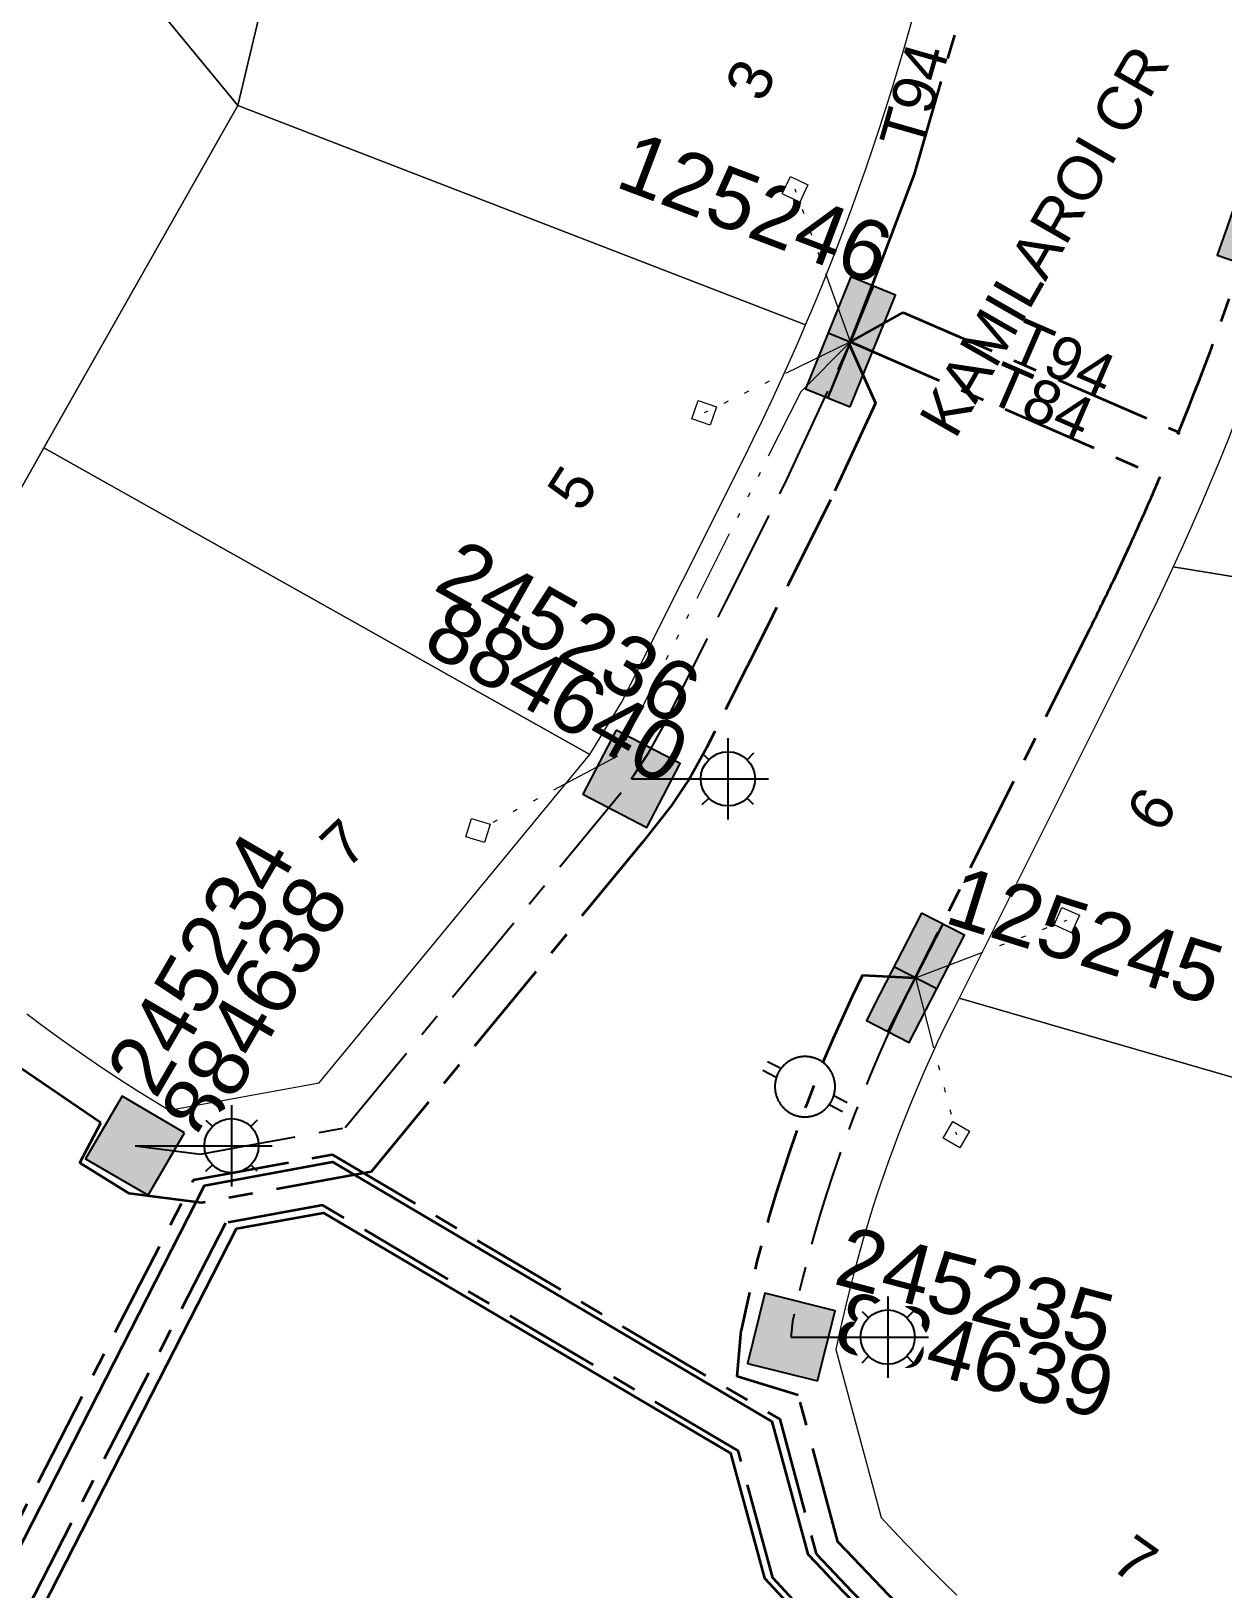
# Model space of a CAD drawing. Header units: metres. Extents: x 264899 to 270320, y 6185871 to 6191197.
# Drawn here: x 268369.4 to 268418.8, y 6186679.7 to 6186744.3 of the extents above; entities that cross this region are included whole.
import ezdxf
from ezdxf.enums import TextEntityAlignment as Align

# ---------------------------------------------------------------- set-up
doc = ezdxf.new("R2010")
doc.units = ezdxf.units.M
doc.linetypes.add('Cable Exist UG', pattern=[7, 4, -1, 1, -1])
doc.linetypes.add('PHANTOMX2', pattern=[6.6, 3, -0.75, 0.2, -0.75, 0.2, -0.75, 0.2, -0.75])
doc.layers.get('0').update_dxf_attribs({"color": 6})
for name, color, linetype, lineweight in [('_User_HV_Exist', 1, 'Continuous', 35), ('_User_LV_Exist', 5, 'Continuous', 35), ('Cadastre Land Parcels_SP_EXT', 118, 'Continuous', 15), ('Cadastre Roads_SP_EXT', 218, 'Continuous', 15), ('Mains_HV_EXT', 13, 'Continuous', 25), ('Mains_LV_EXT', 163, 'Continuous', 25), ('Mains_LV_SL_EXT', 135, 'Continuous', 25), ('Services_SP_EXT', 42, 'PHANTOMX2', 20)]:
    doc.layers.add(name, color=color, linetype=linetype, lineweight=lineweight)
for name, color, linetype in [('Equip_LV_EXT', 7, 'Continuous'), ('Equip_SP_SL_EXT', 7, 'Continuous'), ('SupportsUG_SP_LV_EXT', 7, 'Continuous'), ('SupportsUG_SP_LV_SL_EXT', 7, 'Continuous')]:
    doc.layers.add(name, color=color, linetype=linetype)
doc.layers.get('0').freeze()
doc.styles.add('COLUMN_LABEL', font='arial.ttf', dxfattribs={"height": 2})
doc.styles.add('iecARIAL', font='arial.ttf', dxfattribs={"height": 2})
doc.styles.add('POLE_LABEL', font='arial.ttf', dxfattribs={"height": 2})
doc.styles.add('SL_LABEL', font='arial.ttf', dxfattribs={"height": 2})
doc.styles.get("Standard").update_dxf_attribs({"font": 'arial.ttf'})
doc.linetypes.add('Cable E UG', pattern='A,5,-0.1,["E",Standard,S=1.5,R=0,X=0,Y=-0.75],-1.45', length=6.55)

# ---------------------------------------------------------------- blocks, each defined once
blk = doc.blocks.new('COLUMN_EXT')
blk.add_hatch(color=256).paths.add_polyline_path([(1.5, -1.5), (1.5, 1.5), (-1.5, 1.5), (-1.5, -1.5)])
blk.add_lwpolyline([(1.5, 1.5), (-1.5, 1.5), (-1.5, -1.5), (1.5, -1.5)], close=True)
at = {"flags": 9}
for tag, p in [('NOTES', (-1.813, 2)), ('STREETNAME', (-1.813, 1.6)), ('LOCATION', (-1.813, 1.4)), ('SUBURB', (-1.813, 1.8)), ('LEGEND', (-1.813, 1.2)), ('OWNED_BY', (-1.813, 0.6)), ('USAGE', (-1.813, 1)), ('STATE', (-1.813, 0.8)), ('COLUMN_TYPE', (-1.813, 0.4))]:
    blk.add_attdef(tag, text='', height=0.2, rotation=180, dxfattribs=at).set_placement(p, align=Align.MIDDLE_LEFT)
at = {"flags": 1}
blk.add_attdef('Z', (-1.813, 2.351), '', height=0.2, rotation=180, dxfattribs=at)
at = {"flags": 9}
for tag, style, p in [('STRUCTURE_PLANT_NUMBER', 'POLE_LABEL', (-1.813, -0.031)), ('STREET_CODE', 'COLUMN_LABEL', (-1.813, 0.2))]:
    blk.add_attdef(tag, text='', height=0.2, rotation=180, dxfattribs=dict(at, style=style)).set_placement(p, align=Align.MIDDLE_LEFT)
at = {"style": 'COLUMN_LABEL', "width": 0.9, "flags": 8}
blk.add_attdef('ASSET_NUM', text='', height=2, rotation=270, dxfattribs=at).set_placement((2, -4), align=Align.MIDDLE_LEFT)
blk = doc.blocks.new('PILLAR_EXT')
blk.add_hatch(color=256).paths.add_polyline_path([(-2.5, 1), (-2.5, -1), (2.5, -1), (2.5, 1)])
for p, q in [((0, 1), (0, -1)), ((-2.5, 0), (2.5, 0))]:
    blk.add_line(p, q)
at = {"ltscale": 10}
blk.add_line((2.5, 0), (-2.5, 0), dxfattribs=at)
blk.add_lwpolyline([(-2.5, -1), (-1.25, -1), (1.25, -1), (2.5, -1), (2.5, 1), (-2.5, 1)], close=True)
at = {"width": 0.9, "flags": 8}
blk.add_attdef('ASSET_NUM', text='', height=2, rotation=90, dxfattribs=at).set_placement((-2, 4), align=Align.MIDDLE_LEFT)
for tag, p, flags in [('OWNED_BY', (0, -0.2), 9), ('STATE', (0, -0.4), 9), ('SUPPORT_TYPE', (0, -0.6), 9), ('USAGE', (0, -0.8), 9), ('LEGEND', (0, -1), 9), ('LOCATION', (0, -1.2), 9), ('NOTES', (0, -1.4), 9), ('STREETNAME', (0, -1.8), 9), ('SUBURB', (0, -2), 1), ('PARENT', (0, -1.6), 9)]:
    blk.add_attdef(tag, p, '', height=0.2, dxfattribs=dict(flags=flags))
blk = doc.blocks.new('SL_LANTERN_EXT')
at = {"flags": 9}
for tag, p in [('LRATECODE', (-7.4, 0)), ('LOUTREACHVOCAB', (-7.2, 0)), ('LOUTREACH', (-7, 0)), ('LANTNUMBER', (-6.6, 0)), ('LNEW', (-6.4, 0)), ('LMASTVOCAB', (-6.2, 0)), ('LMAST', (-6, 0)), ('LLAMPVOCAB', (-5.8, 0)), ('LLAMP', (-5.6, 0)), ('LEXIST', (-5.4, 0)), ('LCHARGE3PERCENT', (-5.2, 0)), ('LCHARGE3', (-5, 0)), ('LCHARGE2PERCENT', (-4.8, 0)), ('LCHARGE2', (-4.6, 0)), ('LCHARGE1PERCENT', (-4.4, 0)), ('LCHARGE1', (-4.2, 0)), ('LCATEGORY', (-4, 0)), ('LBRACKETVOCAB', (-3.8, 0)), ('LBRACKET', (-3.6, 0)), ('LKINGHEIGHT', (-3.4, 0)), ('CREPLACE', (-3.2, 0)), ('CREMOVE', (-3, 0)), ('CNUMBER', (-2.8, 0)), ('CNEW', (-2.6, 0)), ('CEXIST', (-2.4, 0)), ('USAGE', (-2.2, 0)), ('STATE', (-2, 0)), ('OWNED_BY', (-1.8, 0)), ('ORIENTATION', (-1.6, 0)), ('OPERATING_VOLTAGE', (-1.4, 0)), ('NO_PHASES', (-1.2, 0)), ('LANTERN_TYPE', (-1, 0)), ('LANTERN_PURPOSE', (-0.8, 0)), ('CONTROL_TYPE', (-0.6, 0)), ('CONSTRUCTED_VOLTAGE', (-0.4, 0))]:
    blk.add_attdef(tag, text='', height=0.001, rotation=270, dxfattribs=at).set_placement(p, align=Align.MIDDLE_LEFT)
at = {"style": 'SL_LABEL', "flags": 9}
blk.add_attdef('STREET_CODE', text='', height=0.001, rotation=270, dxfattribs=at).set_placement((0.001, 0), align=Align.MIDDLE_LEFT)
at = {"flags": 1}
blk.add_attdef('Z', (0, 0), '', height=0.001, rotation=270, dxfattribs=at)
at = {"width": 0.9}
blk.add_attdef('LNUMBER', text='', height=1, dxfattribs=at).set_placement((7, -1), align=Align.MIDDLE_LEFT)
at = {"flags": 9}
for tag, p in [('LREMOVE', (0, -7.6)), ('LREPLACE', (0, -7.8)), ('LTYPE', (0, -8)), ('LTYPEVOCAB', (0, -8.2)), ('LEGEND', (0, -8.4)), ('SUBURB', (0, -8.6)), ('STREETNAME', (0, -8.8)), ('LOCATION', (0, -9)), ('NOTES', (0, -9.2)), ('MAINTAINED_BY', (0, -9.863))]:
    blk.add_attdef(tag, text='', height=0.001, dxfattribs=at).set_placement(p, align=Align.MIDDLE_LEFT)
blk.add_attdef('OPERATED_BY', (0, -9.607), '', height=0.001, dxfattribs=at)
blk.add_wipeout([(5.688, 0), (5.061, -1.061), (4, -1.688), (2.939, -1.061), (2.313, 0), (2.939, 1.061), (4, 1.687), (5.061, 1.061)])
for p, q in [((4, 1.687), (4, 0)), ((2.939, 1.061), (3.205, 0.795)), ((5.061, 1.061), (4.795, 0.795)), ((0, 0), (4, 0)), ((4, 0), (5.688, 0)), ((4, 0), (4, -1.688)), ((2.939, -1.061), (3.205, -0.795)), ((5.061, -1.061), (4.795, -0.795))]:
    blk.add_line(p, q)
blk.add_circle((4, 0), 1.125)
blk = doc.blocks.new('CCP_EXT')
at = {"flags": 9}
for tag, p in [('OWNED_BY', (0, -1)), ('USAGE', (0, -1.2)), ('STATE', (0, -1.8)), ('LEGEND', (0, -1.4)), ('LIFE_SUPPORT', (0, -1.6)), ('NOTES', (0, -2))]:
    blk.add_attdef(tag, text='', height=0.2, dxfattribs=at).set_placement(p, align=Align.MIDDLE_LEFT)
blk.add_wipeout([(0, 0.566), (0.566, 0), (0, -0.566), (-0.566, 0)])
blk.add_lwpolyline([(-0.566, 0), (0, 0.566), (0.566, 0), (0, -0.566), (-0.566, 0)])
at = {"flags": 1}
blk.add_attdef('Z', (0, 0), '', height=0.2, dxfattribs=at)
at = {"flags": 9}
for tag, p in [('CCP_TYPE', (0, 0)), ('OPERATING_VOLTAGE', (0, -0.6)), ('CONSTRUCTED_VOLTAGE', (0, -0.2)), ('NO_PHASES', (0, -0.4)), ('ORIENTATION', (0, -0.8))]:
    blk.add_attdef(tag, text='', height=0.2, dxfattribs=at).set_placement(p, align=Align.MIDDLE_LEFT)
blk = doc.blocks.new('LV_UG_LINKS_OPEN_EXT')
at = {"layer": 'Equip_LV_EXT'}
for tag, height, flags, p in [('ACTUAL_STATUS', 0.167, 9, (3.167, -1.667)), ('CONSTRUCTED_VOLTAGE', 0.167, 9, (3.167, -1.833)), ('NO_PHASES', 0.167, 9, (3.167, -2)), ('OPERATING_VOLTAGE', 0.2, 9, (3, -2.6)), ('ORIENTATION', 0.2, 9, (3, -2.8)), ('STATE', 0.2, 9, (3, -3)), ('SWITCH_TYPE', 0.2, 9, (3, -3.2)), ('OWNED_BY', 0.2, 9, (3, -3.8)), ('USAGE', 0.2, 9, (3, -3.4)), ('NOTES', 0.2, 9, (3, -3.6)), ('TYPE', 0.2, 9, (3, -4.6)), ('OPERATED_BY', 0.2, 9, (3, -4)), ('MAINTAINED_BY', 0.2, 9, (3, -4.2)), ('NUMBER_OF_PHASES', 0.2, 9, (3, -4.4)), ('Z', 0.2, 1, (3, -4.8))]:
    blk.add_attdef(tag, text='', height=height, dxfattribs=dict(at, flags=flags)).set_placement(p, align=Align.MIDDLE_LEFT)
blk.add_wipeout([(4, 1.25), (3.969, 1.25), (3.939, 1.248), (3.908, 1.247), (3.877, 1.244), (3.847, 1.241), (3.817, 1.236), (3.786, 1.232), (3.756, 1.226), (3.726, 1.22), (3.696, 1.213), (3.667, 1.205), (3.637, 1.196), (3.608, 1.187), (3.579, 1.177), (3.55, 1.166), (3.522, 1.155), (3.493, 1.143), (3.466, 1.13), (3.438, 1.117), (3.411, 1.102), (3.384, 1.088), (3.357, 1.072), (3.331, 1.056), (3.306, 1.039), (3.28, 1.022), (3.255, 1.004), (3.231, 0.985), (3.207, 0.966), (3.184, 0.947), (3.161, 0.926), (3.138, 0.905), (3.116, 0.884), (3.095, 0.862), (3.074, 0.839), (3.053, 0.816), (3.034, 0.793), (3.015, 0.769), (2.996, 0.745), (2.978, 0.72), (2.961, 0.694), (2.944, 0.669), (2.928, 0.643), (2.912, 0.616), (2.898, 0.589), (2.883, 0.562), (2.87, 0.534), (2.857, 0.507), (2.845, 0.478), (2.834, 0.45), (2.823, 0.421), (2.813, 0.392), (2.804, 0.363), (2.795, 0.333), (2.787, 0.304), (2.78, 0.274), (2.774, 0.244), (2.768, 0.214), (2.764, 0.183), (2.759, 0.153), (2.756, 0.123), (2.753, 0.092), (2.752, 0.061), (2.75, 0.031), (2.75, 0), (2.75, -0.031), (2.752, -0.061), (2.753, -0.092), (2.756, -0.123), (2.759, -0.153), (2.764, -0.183), (2.768, -0.214), (2.774, -0.244), (2.78, -0.274), (2.787, -0.304), (2.795, -0.333), (2.804, -0.363), (2.813, -0.392), (2.823, -0.421), (2.834, -0.45), (2.845, -0.478), (2.857, -0.507), (2.87, -0.534), (2.883, -0.562), (2.898, -0.589), (2.912, -0.616), (2.928, -0.643), (2.944, -0.669), (2.961, -0.694), (2.978, -0.72), (2.996, -0.745), (3.015, -0.769), (3.034, -0.793), (3.053, -0.816), (3.074, -0.839), (3.095, -0.862), (3.116, -0.884), (3.138, -0.905), (3.161, -0.926), (3.184, -0.947), (3.207, -0.966), (3.231, -0.985), (3.255, -1.004), (3.28, -1.022), (3.306, -1.039), (3.331, -1.056), (3.357, -1.072), (3.384, -1.088), (3.411, -1.102), (3.438, -1.117), (3.466, -1.13), (3.493, -1.143), (3.522, -1.155), (3.55, -1.166), (3.579, -1.177), (3.608, -1.187), (3.637, -1.196), (3.667, -1.205), (3.696, -1.213), (3.726, -1.22), (3.756, -1.226), (3.786, -1.232), (3.817, -1.236), (3.847, -1.241), (3.877, -1.244), (3.908, -1.247), (3.939, -1.248), (3.969, -1.25), (4, -1.25), (4.031, -1.25), (4.061, -1.248), (4.092, -1.247), (4.123, -1.244), (4.153, -1.241), (4.183, -1.236), (4.214, -1.232), (4.244, -1.226), (4.274, -1.22), (4.304, -1.213), (4.333, -1.205), (4.363, -1.196), (4.392, -1.187), (4.421, -1.177), (4.45, -1.166), (4.478, -1.155), (4.507, -1.143), (4.534, -1.13), (4.562, -1.117), (4.589, -1.102), (4.616, -1.088), (4.643, -1.072), (4.669, -1.056), (4.694, -1.039), (4.72, -1.022), (4.745, -1.004), (4.769, -0.985), (4.793, -0.966), (4.816, -0.947), (4.839, -0.926), (4.862, -0.905), (4.884, -0.884), (4.905, -0.862), (4.926, -0.839), (4.947, -0.816), (4.966, -0.793), (4.985, -0.769), (5.004, -0.745), (5.022, -0.72), (5.039, -0.694), (5.056, -0.669), (5.072, -0.643), (5.088, -0.616), (5.102, -0.589), (5.117, -0.562), (5.13, -0.534), (5.143, -0.507), (5.155, -0.478), (5.166, -0.45), (5.177, -0.421), (5.187, -0.392), (5.196, -0.363), (5.205, -0.333), (5.213, -0.304), (5.22, -0.274), (5.226, -0.244), (5.232, -0.214), (5.236, -0.183), (5.241, -0.153), (5.244, -0.123), (5.247, -0.092), (5.248, -0.061), (5.25, -0.031), (5.25, 0), (5.25, 0.031), (5.248, 0.061), (5.247, 0.092), (5.244, 0.123), (5.241, 0.153), (5.236, 0.183), (5.232, 0.214), (5.226, 0.244), (5.22, 0.274), (5.213, 0.304), (5.205, 0.333), (5.196, 0.363), (5.187, 0.392), (5.177, 0.421), (5.166, 0.45), (5.155, 0.478), (5.143, 0.507), (5.13, 0.534), (5.117, 0.562), (5.102, 0.589), (5.088, 0.616), (5.072, 0.643), (5.056, 0.669), (5.039, 0.694), (5.022, 0.72), (5.004, 0.745), (4.985, 0.769), (4.966, 0.793), (4.947, 0.816), (4.926, 0.839), (4.905, 0.862), (4.884, 0.884), (4.862, 0.905), (4.839, 0.926), (4.816, 0.947), (4.793, 0.966), (4.769, 0.985), (4.745, 1.004), (4.72, 1.022), (4.694, 1.039), (4.669, 1.056), (4.643, 1.072), (4.616, 1.088), (4.589, 1.102), (4.562, 1.117), (4.534, 1.13), (4.507, 1.143), (4.478, 1.155), (4.45, 1.166), (4.421, 1.177), (4.392, 1.187), (4.363, 1.196), (4.333, 1.205), (4.304, 1.213), (4.274, 1.22), (4.244, 1.226), (4.214, 1.232), (4.183, 1.236), (4.153, 1.241), (4.123, 1.244), (4.092, 1.247), (4.061, 1.248), (4.031, 1.25)]).dxf.layer = 'Equip_LV_EXT'
for p, q in [((3.792, 1.863), (3.792, 1.232)), ((4.208, 1.863), (4.208, 1.232)), ((3.792, -1.232), (3.792, -1.863)), ((4.208, -1.232), (4.208, -1.863))]:
    blk.add_line(p, q, dxfattribs=at)
at = {"layer": 'Equip_LV_EXT', "flags": 128}
blk.add_lwpolyline([(4, 1.25), (3.969, 1.25), (3.939, 1.248), (3.908, 1.247), (3.877, 1.244), (3.847, 1.241), (3.817, 1.236), (3.786, 1.232), (3.756, 1.226), (3.726, 1.22), (3.696, 1.213), (3.667, 1.205), (3.637, 1.196), (3.608, 1.187), (3.579, 1.177), (3.55, 1.166), (3.522, 1.155), (3.493, 1.143), (3.466, 1.13), (3.438, 1.117), (3.411, 1.102), (3.384, 1.088), (3.357, 1.072), (3.331, 1.056), (3.306, 1.039), (3.28, 1.022), (3.255, 1.004), (3.231, 0.985), (3.207, 0.966), (3.184, 0.947), (3.161, 0.926), (3.138, 0.905), (3.116, 0.884), (3.095, 0.862), (3.074, 0.839), (3.053, 0.816), (3.034, 0.793), (3.015, 0.769), (2.996, 0.745), (2.978, 0.72), (2.961, 0.694), (2.944, 0.669), (2.928, 0.643), (2.912, 0.616), (2.898, 0.589), (2.883, 0.562), (2.87, 0.534), (2.857, 0.507), (2.845, 0.478), (2.834, 0.45), (2.823, 0.421), (2.813, 0.392), (2.804, 0.363), (2.795, 0.333), (2.787, 0.304), (2.78, 0.274), (2.774, 0.244), (2.768, 0.214), (2.764, 0.183), (2.759, 0.153), (2.756, 0.123), (2.753, 0.092), (2.752, 0.061), (2.75, 0.031), (2.75, 0), (2.75, -0.031), (2.752, -0.061), (2.753, -0.092), (2.756, -0.123), (2.759, -0.153), (2.764, -0.183), (2.768, -0.214), (2.774, -0.244), (2.78, -0.274), (2.787, -0.304), (2.795, -0.333), (2.804, -0.363), (2.813, -0.392), (2.823, -0.421), (2.834, -0.45), (2.845, -0.478), (2.857, -0.507), (2.87, -0.534), (2.883, -0.562), (2.898, -0.589), (2.912, -0.616), (2.928, -0.643), (2.944, -0.669), (2.961, -0.694), (2.978, -0.72), (2.996, -0.745), (3.015, -0.769), (3.034, -0.793), (3.053, -0.816), (3.074, -0.839), (3.095, -0.862), (3.116, -0.884), (3.138, -0.905), (3.161, -0.926), (3.184, -0.947), (3.207, -0.966), (3.231, -0.985), (3.255, -1.004), (3.28, -1.022), (3.306, -1.039), (3.331, -1.056), (3.357, -1.072), (3.384, -1.088), (3.411, -1.102), (3.438, -1.117), (3.466, -1.13), (3.493, -1.143), (3.522, -1.155), (3.55, -1.166), (3.579, -1.177), (3.608, -1.187), (3.637, -1.196), (3.667, -1.205), (3.696, -1.213), (3.726, -1.22), (3.756, -1.226), (3.786, -1.232), (3.817, -1.236), (3.847, -1.241), (3.877, -1.244), (3.908, -1.247), (3.939, -1.248), (3.969, -1.25), (4, -1.25), (4.031, -1.25), (4.061, -1.248), (4.092, -1.247), (4.123, -1.244), (4.153, -1.241), (4.183, -1.236), (4.214, -1.232), (4.244, -1.226), (4.274, -1.22), (4.304, -1.213), (4.333, -1.205), (4.363, -1.196), (4.392, -1.187), (4.421, -1.177), (4.45, -1.166), (4.478, -1.155), (4.507, -1.143), (4.534, -1.13), (4.562, -1.117), (4.589, -1.102), (4.616, -1.088), (4.643, -1.072), (4.669, -1.056), (4.694, -1.039), (4.72, -1.022), (4.745, -1.004), (4.769, -0.985), (4.793, -0.966), (4.816, -0.947), (4.839, -0.926), (4.862, -0.905), (4.884, -0.884), (4.905, -0.862), (4.926, -0.839), (4.947, -0.816), (4.966, -0.793), (4.985, -0.769), (5.004, -0.745), (5.022, -0.72), (5.039, -0.694), (5.056, -0.669), (5.072, -0.643), (5.088, -0.616), (5.102, -0.589), (5.117, -0.562), (5.13, -0.534), (5.143, -0.507), (5.155, -0.478), (5.166, -0.45), (5.177, -0.421), (5.187, -0.392), (5.196, -0.363), (5.205, -0.333), (5.213, -0.304), (5.22, -0.274), (5.226, -0.244), (5.232, -0.214), (5.236, -0.183), (5.241, -0.153), (5.244, -0.123), (5.247, -0.092), (5.248, -0.061), (5.25, -0.031), (5.25, 0), (5.25, 0.031), (5.248, 0.061), (5.247, 0.092), (5.244, 0.123), (5.241, 0.153), (5.236, 0.183), (5.232, 0.214), (5.226, 0.244), (5.22, 0.274), (5.213, 0.304), (5.205, 0.333), (5.196, 0.363), (5.187, 0.392), (5.177, 0.421), (5.166, 0.45), (5.155, 0.478), (5.143, 0.507), (5.13, 0.534), (5.117, 0.562), (5.102, 0.589), (5.088, 0.616), (5.072, 0.643), (5.056, 0.669), (5.039, 0.694), (5.022, 0.72), (5.004, 0.745), (4.985, 0.769), (4.966, 0.793), (4.947, 0.816), (4.926, 0.839), (4.905, 0.862), (4.884, 0.884), (4.862, 0.905), (4.839, 0.926), (4.816, 0.947), (4.793, 0.966), (4.769, 0.985), (4.745, 1.004), (4.72, 1.022), (4.694, 1.039), (4.669, 1.056), (4.643, 1.072), (4.616, 1.088), (4.589, 1.102), (4.562, 1.117), (4.534, 1.13), (4.507, 1.143), (4.478, 1.155), (4.45, 1.166), (4.421, 1.177), (4.392, 1.187), (4.363, 1.196), (4.333, 1.205), (4.304, 1.213), (4.274, 1.22), (4.244, 1.226), (4.214, 1.232), (4.183, 1.236), (4.153, 1.241), (4.123, 1.244), (4.092, 1.247), (4.061, 1.248), (4.031, 1.25)], close=True, dxfattribs=at)

msp = doc.modelspace()

# ---------------------------------------------------------------- linework, layer by layer
at = {"layer": '_User_LV_Exist', "linetype": 'Cable Exist UG'}
msp.add_lwpolyline([(268403.372, 6186731.375), (268404.758, 6186735.005), (268404.758, 6186735.005), (268406.025, 6186738.324), (268409.001, 6186748.632), (268409.209, 6186749.359)], dxfattribs=at)
msp.add_lwpolyline([(268403.372, 6186731.375), (268405.556, 6186732.6), (268405.556, 6186732.6), (268417.01, 6186727.619), (268416.948, 6186727.548), (268416.948, 6186727.548, 0.021555), (268420.327, 6186736.95)], format="xyb", dxfattribs=at)
at = {"layer": 'Cadastre Land Parcels_SP_EXT', "linetype": 'Continuous'}
for points in [[(268367.595, 6186753.744), (268377.951, 6186741.18), (268381.821, 6186757.414)], [(268369.193, 6186703.523), (268369.764, 6186703.095), (268370.34, 6186702.672), (268370.92, 6186702.257), (268371.505, 6186701.847), (268372.094, 6186701.444), (268372.688, 6186701.048), (268373.285, 6186700.658), (268373.888, 6186700.275), (268374.495, 6186699.898), (268375.105, 6186699.528), (268381.33, 6186700.656), (268381.33, 6186700.656), (268392.555, 6186714.269), (268369.911, 6186726.979), (268360.913, 6186711.02)], [(268431.085, 6186697.447), (268407.872, 6186704.166), (268407.569, 6186703.564), (268407.272, 6186702.96), (268406.983, 6186702.352), (268406.702, 6186701.74), (268406.427, 6186701.125), (268406.16, 6186700.506), (268405.9, 6186699.885), (268405.646, 6186699.261), (268405.401, 6186698.634), (268405.163, 6186698.003), (268404.933, 6186697.371), (268404.709, 6186696.735), (268404.494, 6186696.097), (268404.286, 6186695.456), (268404.086, 6186694.813), (268403.894, 6186694.168), (268403.709, 6186693.52), (268403.531, 6186692.87), (268403.362, 6186692.218), (268403.199, 6186691.565), (268403.046, 6186690.909), (268402.899, 6186690.252), (268402.76, 6186689.593), (268404.646, 6186682.631), (268405.154, 6186682.082), (268405.668, 6186681.536), (268406.187, 6186680.997), (268406.712, 6186680.462), (268407.241, 6186679.933), (268407.777, 6186679.409)]]:
    msp.add_lwpolyline(points, dxfattribs=at)
for points in [[(268401.843, 6186732.888), (268402.173, 6186733.688), (268402.496, 6186734.492), (268402.812, 6186735.298), (268403.12, 6186736.107), (268403.422, 6186736.919), (268403.717, 6186737.733), (268404.004, 6186738.55), (268404.285, 6186739.369), (268404.558, 6186740.191), (268404.824, 6186741.014), (268405.083, 6186741.84), (268405.335, 6186742.669), (268405.58, 6186743.499), (268405.817, 6186744.332), (268406.047, 6186745.168), (268406.27, 6186746.004), (268407.271, 6186749.821), (268381.821, 6186757.414), (268377.951, 6186741.18), (268401.507, 6186732.09), (268401.843, 6186732.888)], [(268369.911, 6186726.979), (268377.951, 6186741.18), (268367.595, 6186753.744), (268347.767, 6186724.922), (268356.246, 6186715.94), (268359.102, 6186712.914), (268359.703, 6186712.28), (268360.307, 6186711.648), (268360.913, 6186711.02), (268369.911, 6186726.979)], [(268393.874, 6186716.429), (268398.95, 6186726.567), (268399.336, 6186727.346), (268399.715, 6186728.129), (268400.087, 6186728.914), (268400.452, 6186729.703), (268400.811, 6186730.496), (268401.163, 6186731.291), (268401.507, 6186732.09), (268377.951, 6186741.18), (268369.911, 6186726.979), (268392.555, 6186714.269), (268393.874, 6186716.429)], [(268467.161, 6186729.039), (268458.616, 6186730.432), (268442.822, 6186733.002), (268422.24, 6186736.357), (268421.952, 6186735.443), (268421.656, 6186734.532), (268421.353, 6186733.622), (268421.043, 6186732.716), (268420.726, 6186731.812), (268420.401, 6186730.91), (268420.069, 6186730.01), (268419.73, 6186729.114), (268419.383, 6186728.221), (268419.03, 6186727.331), (268418.668, 6186726.443), (268418.3, 6186725.558), (268417.924, 6186724.677), (268417.542, 6186723.798), (268417.153, 6186722.922), (268416.755, 6186722.05), (268438.246, 6186718.546), (268465.755, 6186714.069), (268467.161, 6186729.039)], [(268438.246, 6186718.546), (268416.755, 6186722.05), (268416.424, 6186721.336), (268416.089, 6186720.626), (268415.748, 6186719.917), (268415.402, 6186719.211), (268415.053, 6186718.506), (268407.872, 6186704.166), (268431.085, 6186697.447), (268438.246, 6186718.546)]]:
    msp.add_lwpolyline(points, close=True, dxfattribs=at)
at = {"layer": 'Mains_LV_EXT', "linetype": 'Cable Exist UG'}
msp.add_lwpolyline([(268403.372, 6186731.375), (268404.758, 6186735.005), (268404.758, 6186735.005), (268406.025, 6186738.324), (268409.001, 6186748.632), (268409.209, 6186749.359)], dxfattribs=at)
msp.add_lwpolyline([(268403.372, 6186731.375), (268405.556, 6186732.6), (268405.556, 6186732.6), (268417.01, 6186727.619), (268416.948, 6186727.548), (268416.948, 6186727.548, 0.021555), (268420.327, 6186736.95)], format="xyb", dxfattribs=at)

# ---------------------------------------------------------------- block references
at = {"layer": 'SupportsUG_SP_LV_EXT'}
ref = msp.add_blockref('PILLAR_EXT', (268420.345, 6186737.007), dxfattribs=dict(at, rotation=250.9563115033361))
ref.add_attrib('ASSET_NUM', '125246B', dxfattribs={"layer": '0', "height": 2.5, "rotation": 348.53547, "style": 'iecARIAL'}).set_placement((268421.845, 6186740.507), align=Align.MIDDLE_LEFT)
ref = msp.add_blockref('PILLAR_EXT', (268403.372, 6186731.375), dxfattribs=dict(at, rotation=67.88181857098843))
ref.add_attrib('ASSET_NUM', '125246', dxfattribs={"layer": '0', "height": 2.5, "rotation": 339.23191, "style": 'iecARIAL'}).set_placement((268404.872, 6186734.875), align=Align.MIDDLE_RIGHT)
ref = msp.add_blockref('PILLAR_EXT', (268406.058, 6186705.011), dxfattribs=dict(at, rotation=242.7586932575437))
ref.add_attrib('ASSET_NUM', '125245', dxfattribs={"layer": '0', "height": 2.5, "rotation": 342.63559, "style": 'iecARIAL'}).set_placement((268407.558, 6186708.511), align=Align.MIDDLE_LEFT)
at = {"layer": 'SupportsUG_SP_LV_SL_EXT'}
ref = msp.add_blockref('COLUMN_EXT', (268394.281, 6186713.259), dxfattribs=dict(at, rotation=62.45770170543911))
ref.add_attrib('ASSET_NUM', '884640', dxfattribs={"layer": '0', "height": 2.5, "rotation": 330.58226, "style": 'COLUMN_LABEL'}).set_placement((268396.281, 6186714.009), align=Align.MIDDLE_RIGHT)
ref = msp.add_blockref('COLUMN_EXT', (268373.69, 6186698.048), dxfattribs=dict(at, rotation=329.767441550223))
ref.add_attrib('ASSET_NUM', '884638', dxfattribs={"layer": '0', "height": 2.5, "rotation": 59.76744, "style": 'COLUMN_LABEL'}).set_placement((268375.69, 6186698.798), align=Align.MIDDLE_LEFT)
ref = msp.add_blockref('COLUMN_EXT', (268400.911, 6186690.113), dxfattribs=dict(at, rotation=255.9562381895751))
ref.add_attrib('ASSET_NUM', '884639', dxfattribs={"layer": '0', "height": 2.5, "rotation": 345.23419, "style": 'COLUMN_LABEL'}).set_placement((268402.911, 6186690.863), align=Align.MIDDLE_LEFT)

# ---------------------------------------------------------------- texts
at = {"layer": 'Cadastre Land Parcels_SP_EXT'}
for s, rotation, p in [('3', 65.90084, (268399.748, 6186741.246)), ('5', 57.28262, (268392.201, 6186724.252)), ('6', 57.28309, (268416.225, 6186710.927)), ('7', 43.6905, (268382.45, 6186709.454)), ('7', 324.5253, (268414.087, 6186680.559))]:
    msp.add_text(s, height=1.8, rotation=rotation, dxfattribs=at).set_placement(p)
at = {"layer": 'Cadastre Roads_SP_EXT'}
msp.add_text('KAMILAROI CR', height=1.8, rotation=60.27856, dxfattribs=at).set_placement((268407.71, 6186727.294))
at = {"layer": 'Mains_LV_EXT'}
for s, rotation, p in [('T94', 74.04079, (268406.282, 6186739.243)), ('T94', 336.55722, (268409.837, 6186730.737)), ('T84', 336.55722, (268408.928, 6186728.95))]:
    msp.add_text(s, height=1.8, rotation=rotation, dxfattribs=at).set_placement(p)

# ---------------------------------------------------------------- next in the draw order: block references
at = {"layer": 'Equip_LV_EXT', "rotation": 242.7586932575437}
msp.add_blockref('LV_UG_LINKS_OPEN_EXT', (268403.312, 6186704.051), dxfattribs=at)
at = {"layer": 'Equip_SP_SL_EXT'}
ref = msp.add_blockref('SL_LANTERN_EXT', (268394.281, 6186713.259), dxfattribs=at)
ref.add_attrib('ASSET_NUM', '245236', dxfattribs={"layer": '0', "height": 2.5, "rotation": 330.58226, "style": 'iecARIAL'}).set_placement((268395.781, 6186714.759), align=Align.BOTTOM_RIGHT)
ref = msp.add_blockref('SL_LANTERN_EXT', (268373.69, 6186698.048), dxfattribs=at)
ref.add_attrib('ASSET_NUM', '245234', dxfattribs={"layer": '0', "height": 2.5, "rotation": 59.76744, "style": 'iecARIAL'}).set_placement((268375.19, 6186699.548), align=Align.BOTTOM_LEFT)
ref = msp.add_blockref('SL_LANTERN_EXT', (268400.911, 6186690.113), dxfattribs=at)
ref.add_attrib('ASSET_NUM', '245235', dxfattribs={"layer": '0', "height": 2.5, "rotation": 345.23419, "style": 'iecARIAL'}).set_placement((268402.411, 6186691.613), align=Align.BOTTOM_LEFT)
at = {"layer": 'Services_SP_EXT'}
for p, rotation in [((268401.068, 6186737.702), 289.8818188246526), ((268397.298, 6186728.435), 25.88181900129601), ((268412.341, 6186707.401), 200.7586933652471), ((268407.758, 6186698.508), 104.7586932678732)]:
    msp.add_blockref('CCP_EXT', p, dxfattribs=dict(at, rotation=rotation))

# ---------------------------------------------------------------- next in the draw order: linework, layer by layer
at = {"layer": '_User_HV_Exist', "linetype": 'Cable Exist UG'}
for points in [[(268362.99, 6186682.84), (268366.473, 6186677.861), (268376.118, 6186696.636), (268376.118, 6186696.636), (268381.862, 6186697.684), (268400.431, 6186686.706), (268400.431, 6186686.706), (268401.946, 6186681.13), (268402.453, 6186680.587), (268402.453, 6186680.587, 0.068341), (268419.853, 6186666.396)], [(268418.816, 6186664.698, -0.06834), (268400.987, 6186679.223), (268400.987, 6186679.223), (268400.143, 6186680.127), (268398.712, 6186685.395), (268381.481, 6186695.58), (268377.447, 6186694.843), (268366.86, 6186674.274), (268367.196, 6186670.25)]]:
    msp.add_lwpolyline(points, format="xyb", dxfattribs=at)
at = {"layer": '_User_HV_Exist', "linetype": 'Cable E UG'}
msp.add_lwpolyline([(268345.972, 6186634.357), (268348.185, 6186637.717), (268352.077, 6186642.202), (268361.461, 6186654.333), (268368.131, 6186667.673), (268368.913, 6186677.039), (268377.901, 6186694.613), (268381.502, 6186695.272), (268398.39, 6186685.302), (268399.804, 6186680.115), (268400.731, 6186679.121), (268400.731, 6186679.121, 0.068306), (268418.659, 6186664.518), (268418.659, 6186664.518), (268419.14, 6186664.227)], format="xyb", dxfattribs=at)
at = {"layer": '_User_LV_Exist', "linetype": 'Cable Exist UG'}
for points in [[(268403.372, 6186731.375), (268416.213, 6186725.783), (268416.213, 6186725.783, -0.004279), (268415.42, 6186723.964), (268415.42, 6186723.964, -0.002549), (268414.932, 6186722.887), (268414.932, 6186722.887), (268414.271, 6186721.485), (268414.271, 6186721.485, -0.004989), (268413.261, 6186719.404), (268413.261, 6186719.404), (268406.082, 6186705.061)], [(268438.278, 6186659.469), (268434.536, 6186658.509), (268434.536, 6186658.509, -0.055654), (268419.176, 6186665.645), (268419.176, 6186665.645), (268419.176, 6186665.645), (268419.176, 6186665.645, -0.004899), (268417.789, 6186666.514), (268417.789, 6186666.514), (268418.643, 6186668.338), (268418.643, 6186668.338, -0.062046), (268403.184, 6186681.269), (268403.184, 6186681.269), (268402.846, 6186681.631), (268401.2, 6186687.7), (268398.668, 6186688.485), (268398.836, 6186690.388), (268398.836, 6186690.388, -0.064207), (268403.864, 6186705.12), (268403.864, 6186705.12), (268406.058, 6186705.011)]]:
    msp.add_lwpolyline(points, format="xyb", dxfattribs=at)
at = {"layer": 'Mains_HV_EXT', "linetype": 'Cable Exist UG'}
for points in [[(268362.99, 6186682.84), (268366.473, 6186677.861), (268376.118, 6186696.636), (268376.118, 6186696.636), (268381.862, 6186697.684), (268400.431, 6186686.706), (268400.431, 6186686.706), (268401.946, 6186681.13), (268402.453, 6186680.587), (268402.453, 6186680.587, 0.068341), (268419.853, 6186666.396)], [(268418.816, 6186664.698, -0.06834), (268400.987, 6186679.223), (268400.987, 6186679.223), (268400.143, 6186680.127), (268398.712, 6186685.395), (268381.481, 6186695.58), (268377.447, 6186694.843), (268366.86, 6186674.274), (268367.196, 6186670.25)]]:
    msp.add_lwpolyline(points, format="xyb", dxfattribs=at)
at = {"layer": 'Mains_HV_EXT', "linetype": 'Cable E UG'}
msp.add_lwpolyline([(268345.972, 6186634.357), (268348.185, 6186637.717), (268352.077, 6186642.202), (268361.461, 6186654.333), (268368.131, 6186667.673), (268368.913, 6186677.039), (268377.901, 6186694.613), (268381.502, 6186695.272), (268398.39, 6186685.302), (268399.804, 6186680.115), (268400.731, 6186679.121), (268400.731, 6186679.121, 0.068306), (268418.659, 6186664.518), (268418.659, 6186664.518), (268419.14, 6186664.227)], format="xyb", dxfattribs=at)
at = {"layer": 'Mains_LV_EXT', "linetype": 'Cable Exist UG'}
for points in [[(268403.372, 6186731.375), (268416.213, 6186725.783), (268416.213, 6186725.783, -0.004279), (268415.42, 6186723.964), (268415.42, 6186723.964, -0.002549), (268414.932, 6186722.887), (268414.932, 6186722.887), (268414.271, 6186721.485), (268414.271, 6186721.485, -0.004989), (268413.261, 6186719.404), (268413.261, 6186719.404), (268406.082, 6186705.061)], [(268438.278, 6186659.469), (268434.536, 6186658.509), (268434.536, 6186658.509, -0.055654), (268419.176, 6186665.645), (268419.176, 6186665.645), (268419.176, 6186665.645), (268419.176, 6186665.645, -0.004899), (268417.789, 6186666.514), (268417.789, 6186666.514), (268418.643, 6186668.338), (268418.643, 6186668.338, -0.062046), (268403.184, 6186681.269), (268403.184, 6186681.269), (268402.846, 6186681.631), (268401.2, 6186687.7), (268398.668, 6186688.485), (268398.836, 6186690.388), (268398.836, 6186690.388, -0.064207), (268403.864, 6186705.12), (268403.864, 6186705.12), (268406.058, 6186705.011)]]:
    msp.add_lwpolyline(points, format="xyb", dxfattribs=at)
at = {"layer": 'Mains_LV_SL_EXT', "linetype": 'Cable Exist UG'}
msp.add_lwpolyline([(268394.281, 6186713.259), (268395.005, 6186714.352), (268395.005, 6186714.352), (268395.637, 6186715.496), (268398.196, 6186720.604), (268400.747, 6186725.699), (268403.32, 6186731.251)], dxfattribs=at)
msp.add_lwpolyline([(268400.911, 6186690.113), (268400.983, 6186690.868), (268400.983, 6186690.868, -0.060385), (268405.668, 6186704.236), (268405.668, 6186704.236), (268406.082, 6186705.061)], format="xyb", dxfattribs=at)
at = {"layer": 'Services_SP_EXT'}
for points in [[(268403.372, 6186731.375), (268401.068, 6186737.702)], [(268403.372, 6186731.375), (268397.298, 6186728.435)], [(268406.058, 6186705.011), (268412.341, 6186707.401)], [(268406.058, 6186705.011), (268407.758, 6186698.508)]]:
    msp.add_lwpolyline(points, dxfattribs=at)

# ---------------------------------------------------------------- next in the draw order: block references
at = {"layer": 'Services_SP_EXT', "rotation": 28.04537307701935}
msp.add_blockref('CCP_EXT', (268387.915, 6186711.121), dxfattribs=at)

# ---------------------------------------------------------------- next in the draw order: linework, layer by layer
at = {"layer": '_User_HV_Exist', "linetype": 'Cable E UG'}
msp.add_lwpolyline([(268248.423, 6186748.744), (268251.998, 6186752.133), (268269.198, 6186768.476), (268282.968, 6186768.075), (268323.865, 6186724.843), (268334.775, 6186713.401), (268346.441, 6186701.08), (268346.461, 6186701.059), (268348.206, 6186699.226), (268352.862, 6186694.613), (268355.372, 6186692.125), (268358.021, 6186689.058), (268360.485, 6186685.984), (268362.743, 6186682.777), (268366.709, 6186677.123), (268376.57, 6186696.403), (268381.876, 6186697.374), (268400.106, 6186686.611), (268401.603, 6186681.118), (268402.194, 6186680.486), (268402.194, 6186680.486, 0.068306), (268419.699, 6186666.226)], format="xyb", dxfattribs=at)
at = {"layer": '_User_LV_Exist', "linetype": 'Cable Exist UG'}
msp.add_lwpolyline([(268403.32, 6186731.251), (268404.398, 6186728.836), (268404.398, 6186728.836), (268402.541, 6186724.831), (268399.976, 6186719.707), (268397.403, 6186714.563), (268396.711, 6186713.311), (268395.939, 6186712.15), (268394.766, 6186710.668), (268394.766, 6186710.668), (268383.485, 6186696.964), (268376.457, 6186695.68), (268373.441, 6186696.063), (268371.396, 6186697.339), (268372.266, 6186698.996), (268372.266, 6186698.996), (268367.687, 6186702.122), (268361.882, 6186707.154), (268359.476, 6186709.614), (268346.302, 6186723.546)], dxfattribs=at)
at = {"layer": 'Mains_HV_EXT', "linetype": 'Cable E UG'}
msp.add_lwpolyline([(268248.423, 6186748.744), (268251.998, 6186752.133), (268269.198, 6186768.476), (268282.968, 6186768.075), (268323.865, 6186724.843), (268334.775, 6186713.401), (268346.441, 6186701.08), (268346.461, 6186701.059), (268348.206, 6186699.226), (268352.862, 6186694.613), (268355.372, 6186692.125), (268358.021, 6186689.058), (268360.485, 6186685.984), (268362.743, 6186682.777), (268366.709, 6186677.123), (268376.57, 6186696.403), (268381.876, 6186697.374), (268400.106, 6186686.611), (268401.603, 6186681.118), (268402.194, 6186680.486), (268402.194, 6186680.486, 0.068306), (268419.699, 6186666.226)], format="xyb", dxfattribs=at)
at = {"layer": 'Mains_LV_EXT', "linetype": 'Cable Exist UG'}
msp.add_lwpolyline([(268403.32, 6186731.251), (268404.398, 6186728.836), (268404.398, 6186728.836), (268402.541, 6186724.831), (268399.976, 6186719.707), (268397.403, 6186714.563), (268396.711, 6186713.311), (268395.939, 6186712.15), (268394.766, 6186710.668), (268394.766, 6186710.668), (268383.485, 6186696.964), (268376.457, 6186695.68), (268373.441, 6186696.063), (268371.396, 6186697.339), (268372.266, 6186698.996), (268372.266, 6186698.996), (268367.687, 6186702.122), (268361.882, 6186707.154), (268359.476, 6186709.614), (268346.302, 6186723.546)], dxfattribs=at)
at = {"layer": 'Mains_LV_SL_EXT', "linetype": 'Cable Exist UG'}
msp.add_lwpolyline([(268373.69, 6186698.048), (268376.402, 6186697.705), (268376.402, 6186697.705), (268382.41, 6186698.802), (268394.099, 6186712.998)], dxfattribs=at)
at = {"layer": 'Services_SP_EXT'}
msp.add_lwpolyline([(268403.372, 6186731.375), (268401.308, 6186729.311), (268393.696, 6186714.194), (268387.915, 6186711.121)], dxfattribs=at)

doc.saveas('drawing.dxf')
